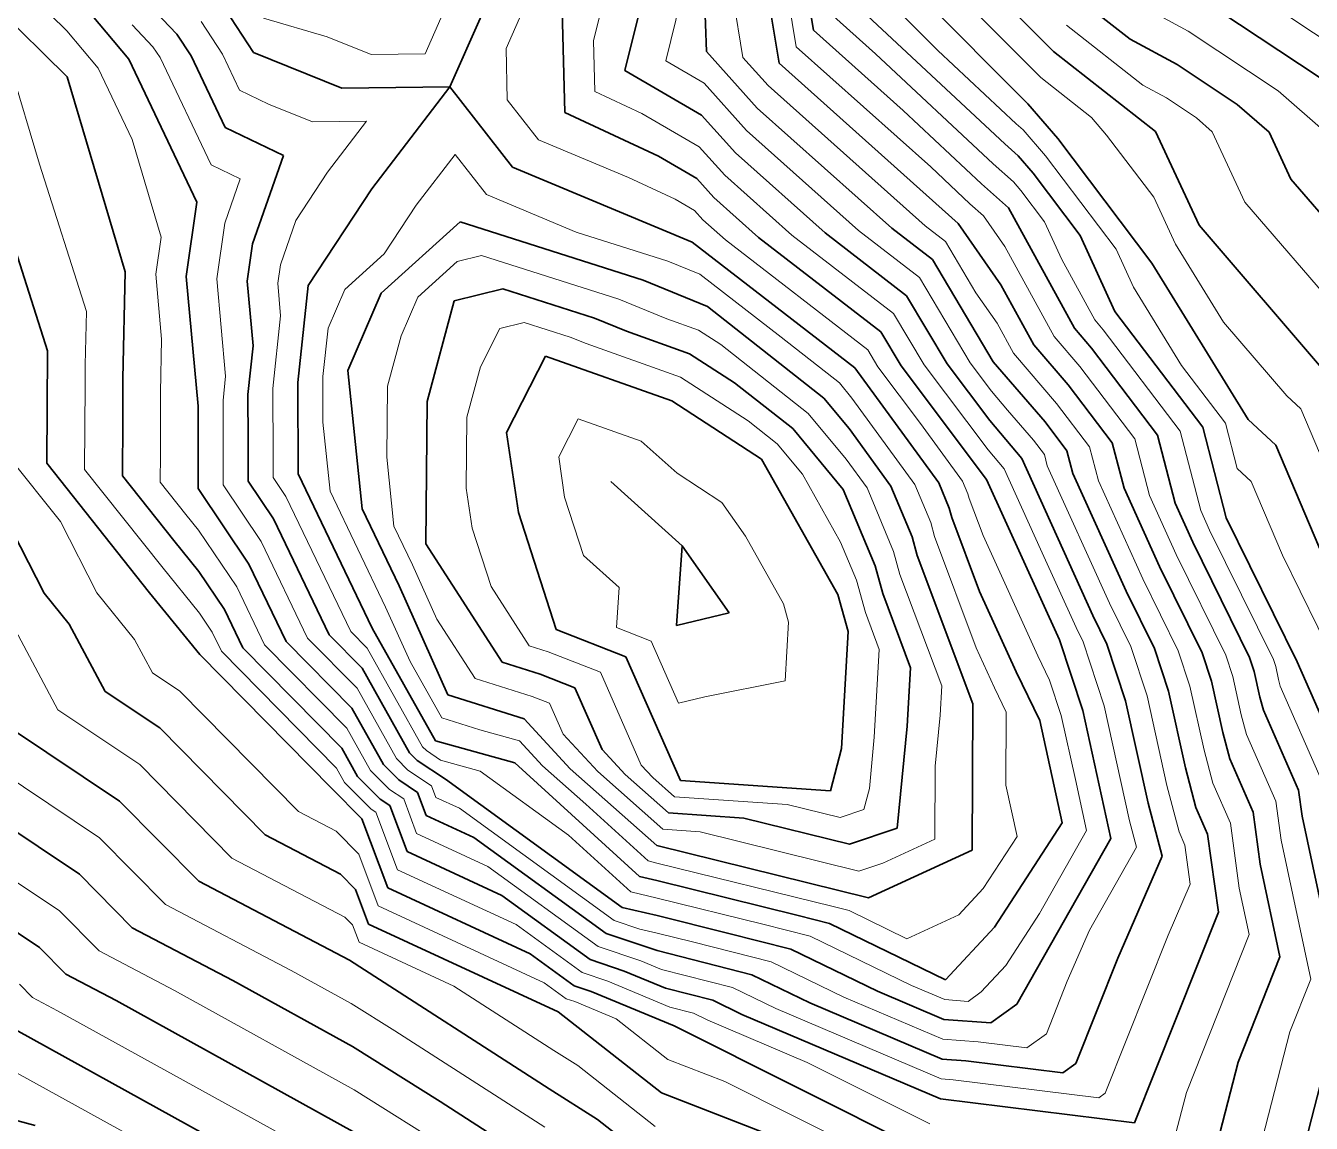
# Model space of a CAD drawing. Header units: millimetres. Extents: x -861324 to 439029, y -308065 to 694685.
# Drawn here: x -209910 to -134683, y 99417 to 163648 of the extents above; entities that cross this region are included whole.
import ezdxf

# ---------------------------------------------------------------- set-up
doc = ezdxf.new("R2010")
doc.units = ezdxf.units.MM
doc.layers.add('C-TOPO-MAJR', color=7, linetype='Continuous', lineweight=35)
doc.layers.add('C-TOPO-MINR', color=7, linetype='Continuous', lineweight=9)

msp = doc.modelspace()

# ---------------------------------------------------------------- linework, layer by layer
at = {"layer": 'C-TOPO-MAJR'}
for p, q in [((-167603, 172334), (-165827, 161448)), ((-170340, 170284), (-170078, 162139)), ((-164703, 168830), (-163815, 163386)), ((-161239, 169081), (-151267, 159075)), ((-156411, 168811), (-149763, 162141)), ((-173077, 168235), (-174843, 161027)), ((-203873, 161687), (-207526, 166043)), ((-201059, 163156), (-203479, 165697)), ((-207482, 160651), (-211944, 165044)), ((-161802, 165325), (-152625, 156738)), ((-148259, 165206), (-145280, 162867)), ((-141244, 165296), (-134230, 160628)), ((-196572, 162074), (-198245, 164624)), ((-183247, 164248), (-185094, 160062)), ((-178511, 164557), (-178366, 158561)), ((-163815, 163386), (-158571, 158695)), ((-200222, 161880), (-201059, 163156)), ((-145280, 162867), (-142524, 161380)), ((-208632, 144618), (-214132, 161849)), ((-198230, 157694), (-200222, 161880)), ((-191407, 159998), (-196572, 162074)), ((-170078, 162139), (-167100, 158832)), ((-149763, 162141), (-143804, 157464)), ((-199888, 153314), (-203873, 161687)), ((-174843, 161027), (-170358, 158420)), ((-165827, 161448), (-155340, 152065)), ((-142524, 161380), (-139017, 159046)), ((-204084, 149245), (-207482, 160651)), ((-185094, 160062), (-191407, 159998)), ((-189654, 154111), (-185094, 160062)), ((-185094, 160062), (-181422, 155363)), ((-167100, 158832), (-159234, 151795)), ((-151267, 159075), (-149518, 157040)), ((-139017, 159046), (-137155, 157419)), ((-178366, 158561), (-172880, 156005)), ((-170358, 158420), (-168372, 156216)), ((-158571, 158695), (-153982, 154402)), ((-194831, 156058), (-198230, 157694)), ((-143804, 157464), (-141252, 151974)), ((-137155, 157419), (-135879, 154674)), ((-152625, 156738), (-151834, 156030)), ((-149518, 157040), (-144005, 149754)), ((-196635, 150876), (-194831, 156058)), ((-172880, 156005), (-170638, 154702)), ((-168372, 156216), (-163129, 151524)), ((-151834, 156030), (-150959, 155013)), ((-181422, 155363), (-170918, 150984)), ((-150959, 155013), (-148203, 151370)), ((-170638, 154702), (-169645, 153600)), ((-153982, 154402), (-152400, 152985)), ((-135879, 154674), (-132176, 150367)), ((-193382, 148438), (-189654, 154111)), ((-169645, 153600), (-167023, 151254)), ((-200517, 148976), (-199888, 153314)), ((-152400, 152985), (-148546, 145950)), ((-189108, 147991), (-184478, 152165)), ((-184478, 152165), (-173773, 148762)), ((-155340, 152065), (-152847, 148485)), ((-141252, 151974), (-133846, 143361)), ((-167023, 151254), (-159877, 145743)), ((-163129, 151524), (-158364, 147850)), ((-159234, 151795), (-156852, 149958)), ((-148203, 151370), (-146172, 146932)), ((-196949, 148707), (-196635, 150876)), ((-170918, 150984), (-161389, 143636)), ((-156852, 149958), (-153294, 143985)), ((-144005, 149754), (-138379, 140608)), ((-204229, 142997), (-204084, 149245)), ((-199826, 141376), (-200517, 148976)), ((-196604, 144907), (-196949, 148707)), ((-193982, 142770), (-193382, 148438)), ((-184833, 147545), (-181982, 148241)), ((-181982, 148241), (-176629, 146539)), ((-173773, 148762), (-170020, 147218)), ((-152847, 148485), (-150920, 144967)), ((-191060, 143467), (-189108, 147991)), ((-186418, 141653), (-184833, 147545)), ((-158364, 147850), (-155992, 143868)), ((-170020, 147218), (-163208, 141852)), ((-146172, 146932), (-141029, 140150)), ((-176629, 146539), (-174752, 145768)), ((-148546, 145950), (-147536, 144779)), ((-174752, 145768), (-171063, 144455)), ((-159877, 145743), (-158691, 143752)), ((-208678, 138050), (-208632, 144618)), ((-196904, 142073), (-196604, 144907)), ((-171063, 144455), (-168433, 142752)), ((-150920, 144967), (-148901, 142625)), ((-147536, 144779), (-143679, 139692)), ((-181775, 139839), (-179485, 144317)), ((-179485, 144317), (-172107, 141692)), ((-158691, 143752), (-153693, 137101)), ((-155992, 143868), (-153494, 140543)), ((-153294, 143985), (-150265, 140472)), ((-204228, 140593), (-204229, 142997)), ((-190231, 135377), (-191060, 143467)), ((-161389, 143636), (-156486, 136903)), ((-193971, 137426), (-193982, 142770)), ((-168433, 142752), (-165027, 140069)), ((-148901, 142625), (-146329, 139234)), ((-196899, 139401), (-196904, 142073)), ((-186491, 133328), (-186418, 141653)), ((-172107, 141692), (-166846, 138286)), ((-163208, 141852), (-161730, 140071)), ((-199824, 136567), (-199826, 141376)), ((-204251, 137308), (-204228, 140593)), ((-165027, 140069), (-162071, 136506)), ((-161730, 140071), (-159279, 136704)), ((-153494, 140543), (-151629, 138318)), ((-150265, 140472), (-148979, 138776)), ((-141029, 140150), (-139655, 134846)), ((-138379, 140608), (-136751, 139103)), ((-196897, 136997), (-196899, 139401)), ((-181080, 135153), (-181775, 139839)), ((-146329, 139234), (-145642, 136582)), ((-143679, 139692), (-142649, 135714)), ((-208828, 130439), (-213104, 138791)), ((-148979, 138776), (-148636, 137450)), ((-136751, 139103), (-133097, 130466)), ((-202658, 130468), (-208678, 138050)), ((-166846, 138286), (-162381, 130358)), ((-151629, 138318), (-147471, 129138)), ((-201241, 133518), (-204251, 137308)), ((-195408, 134781), (-196897, 136997)), ((-189633, 128396), (-193971, 137426)), ((-171492, 133215), (-175669, 136979)), ((-153693, 137101), (-149424, 127711)), ((-148636, 137450), (-145517, 130565)), ((-196844, 132135), (-199824, 136567)), ((-162071, 136506), (-160209, 132044)), ((-159279, 136704), (-158037, 133729)), ((-156486, 136903), (-155865, 135415)), ((-145642, 136582), (-143563, 131992)), ((-155865, 135415), (-155716, 134874)), ((-142649, 135714), (-141609, 133419)), ((-192154, 128008), (-195408, 134781)), ((-188062, 130862), (-190231, 135377)), ((-178863, 128321), (-181080, 135153)), ((-155716, 134874), (-154090, 130531)), ((-139655, 134846), (-135510, 126429)), ((-199771, 131706), (-201241, 133518)), ((-182034, 126411), (-186491, 133328)), ((-171492, 133215), (-171822, 128539)), ((-168750, 129283), (-171492, 133215)), ((-158037, 133729), (-157740, 132646)), ((-141609, 133419), (-138293, 126685)), ((-157740, 132646), (-154486, 123961)), ((-198281, 129490), (-199771, 131706)), ((-194675, 127620), (-196844, 132135)), ((-160209, 132044), (-159763, 130419)), ((-143563, 131992), (-141075, 126942)), ((-207358, 128627), (-208828, 130439)), ((-199718, 126844), (-202658, 130468)), ((-185205, 124500), (-188062, 130862)), ((-162381, 130358), (-161786, 128192)), ((-159763, 130419), (-158136, 126077)), ((-154090, 130531), (-151955, 125836)), ((-145517, 130565), (-143858, 127198)), ((-197196, 127232), (-198281, 129490)), ((-168750, 129283), (-171822, 128539)), ((-147471, 129138), (-146641, 127455)), ((-205262, 124693), (-207358, 128627)), ((-190227, 126053), (-192154, 128008)), ((-185928, 121796), (-189633, 128396)), ((-174797, 126721), (-178863, 128321)), ((-161786, 128192), (-162179, 121353)), ((-191416, 121367), (-197196, 127232)), ((-190822, 123710), (-194675, 127620)), ((-149424, 127711), (-148061, 123567)), ((-146641, 127455), (-145551, 124139)), ((-143858, 127198), (-143040, 124712)), ((-192011, 119024), (-199718, 126844)), ((-179805, 125703), (-182034, 126411)), ((-171602, 119482), (-174797, 126721)), ((-141075, 126942), (-140530, 125284)), ((-138293, 126685), (-138020, 125856)), ((-135510, 126429), (-132768, 120184)), ((-187449, 121103), (-190227, 126053)), ((-177772, 124904), (-179805, 125703)), ((-158136, 126077), (-158332, 122657)), ((-151955, 125836), (-150571, 122995)), ((-138020, 125856), (-137689, 124360)), ((-176174, 121284), (-177772, 124904)), ((-140530, 125284), (-139868, 122291)), ((-202065, 122559), (-205262, 124693)), ((-180746, 123086), (-185205, 124500)), ((-145551, 124139), (-144226, 118153)), ((-143040, 124712), (-142047, 120222)), ((-137689, 124360), (-137484, 123586)), ((-188969, 120410), (-190822, 123710)), ((-154486, 123961), (-154534, 115410)), ((-148061, 123567), (-146406, 116084)), ((-137484, 123586), (-135428, 118902)), ((-178054, 120166), (-180746, 123086)), ((-158332, 122657), (-158908, 116682)), ((-150571, 122995), (-149256, 117001)), ((-204412, 118274), (-210806, 122542)), ((-195900, 116303), (-202065, 122559)), ((-139868, 122291), (-139458, 120743)), ((-190490, 119717), (-191416, 121367)), ((-181280, 120509), (-185928, 121796)), ((-174828, 119824), (-176174, 121284)), ((-162179, 121353), (-162811, 118872)), ((-206760, 113989), (-216350, 120390)), ((-188083, 119517), (-188969, 120410)), ((-187006, 120656), (-187449, 121103)), ((-185346, 119551), (-187006, 120656)), ((-173989, 113863), (-181280, 120509)), ((-139458, 120743), (-138087, 117621)), ((-189161, 118378), (-190490, 119717)), ((-172977, 115671), (-178054, 120166)), ((-172290, 117576), (-174828, 119824)), ((-142047, 120222), (-141433, 117900)), ((-190238, 117239), (-192011, 119024)), ((-186977, 118780), (-188083, 119517)), ((-175000, 112055), (-185346, 119551)), ((-162811, 118872), (-171602, 119482)), ((-135428, 118902), (-135218, 117381)), ((-209107, 109704), (-221894, 118239)), ((-199788, 113582), (-204412, 118274)), ((-188608, 118010), (-189161, 118378)), ((-186471, 117432), (-186977, 118780)), ((-144226, 118153), (-143407, 115057)), ((-187595, 115313), (-188608, 118010)), ((-183696, 116148), (-186471, 117432)), ((-167894, 117271), (-172290, 117576)), ((-141433, 117900), (-140747, 116339)), ((-138087, 117621), (-137669, 114578)), ((-135218, 117381), (-132912, 106545)), ((-188719, 113194), (-190238, 117239)), ((-161704, 115743), (-167894, 117271)), ((-158908, 116682), (-161704, 115743)), ((-149256, 117001), (-153220, 110900)), ((-191489, 113990), (-195900, 116303)), ((-175936, 110526), (-183696, 116148)), ((-146406, 116084), (-151907, 106390)), ((-140747, 116339), (-140120, 111775)), ((-182046, 112745), (-187595, 115313)), ((-160597, 112613), (-172977, 115671)), ((-154534, 115410), (-160597, 112613)), ((-143407, 115057), (-146013, 109082)), ((-137669, 114578), (-136516, 109160)), ((-203677, 110861), (-206760, 113989)), ((-190603, 113097), (-191489, 113990)), ((-172970, 113621), (-173989, 113863)), ((-164716, 111582), (-172970, 113621)), ((-190968, 108956), (-199788, 113582)), ((-189843, 111075), (-190603, 113097)), ((-180395, 109342), (-188719, 113194)), ((-176872, 108997), (-182046, 112745)), ((-172963, 111570), (-175000, 112055)), ((-168836, 110551), (-172963, 111570)), ((-162872, 111113), (-164716, 111582)), ((-140120, 111775), (-145020, 99445)), ((-197797, 107777), (-203677, 110861)), ((-178745, 105938), (-189843, 111075)), ((-156087, 107818), (-162872, 111113)), ((-153220, 110900), (-156087, 107818)), ((-172955, 109520), (-175936, 110526)), ((-165147, 109614), (-168836, 110551)), ((-207566, 108139), (-209107, 109704)), ((-177809, 107468), (-180395, 109342)), ((-167423, 108114), (-172955, 109520)), ((-160059, 107142), (-165147, 109614)), ((-146013, 109082), (-148464, 102917)), ((-136516, 109160), (-138966, 102995)), ((-179276, 101434), (-190968, 108956)), ((-174885, 108326), (-176872, 108997)), ((-204625, 106598), (-207566, 108139)), ((-190779, 103902), (-197797, 107777)), ((-172464, 107317), (-174885, 108326)), ((-164030, 106466), (-167423, 108114)), ((-176815, 107132), (-177809, 107468)), ((-171974, 105114), (-176815, 107132)), ((-169698, 106614), (-172464, 107317)), ((-156186, 105495), (-160059, 107142)), ((-190590, 98848), (-204625, 106598)), ((-168002, 105790), (-169698, 106614)), ((-156285, 103172), (-164030, 106466)), ((-151907, 106390), (-153429, 105291)), ((-132912, 106545), (-135656, 95863)), ((-190401, 93794), (-211454, 105418)), ((-172706, 101195), (-178745, 105938)), ((-156384, 100849), (-168002, 105790)), ((-153429, 105291), (-156186, 105495)), ((-157617, 97930), (-171974, 105114)), ((-185652, 100690), (-190779, 103902)), ((-154907, 103070), (-156285, 103172)), ((-149225, 102368), (-154907, 103070)), ((-148464, 102917), (-149225, 102368)), ((-138966, 102995), (-140338, 97654)), ((-176458, 99648), (-179276, 101434)), ((-166028, 98604), (-172706, 101195)), ((-145020, 99445), (-156384, 100849)), ((-209359, 99285), (-213992, 100528)), ((-179806, 96929), (-185652, 100690)), ((-173438, 97276), (-176458, 99648))]:
    msp.add_line(p, q, dxfattribs=at)
at = {"layer": 'C-TOPO-MINR'}
for p, q in [((-166153, 170582), (-164821, 162417)), ((-158825, 168946), (-150515, 160608)), ((-168841, 167237), (-167953, 161793)), ((-161521, 167203), (-156535, 162200)), ((-140605, 167254), (-131836, 161419)), ((-207504, 163347), (-210850, 166642)), ((-175794, 166396), (-176677, 162792)), ((-146017, 165569), (-141884, 163338)), ((-171578, 165187), (-172461, 161583)), ((-192278, 163006), (-196001, 164083)), ((-185615, 164094), (-186539, 162000)), ((-180879, 164403), (-181802, 162309)), ((-162808, 164356), (-160187, 162010)), ((-205677, 161169), (-207504, 163347)), ((-202466, 162421), (-203676, 163692)), ((-198397, 161977), (-199652, 163890)), ((-149011, 163673), (-144542, 160166)), ((-141884, 163338), (-136623, 159837)), ((-189695, 161969), (-192278, 163006)), ((-176677, 162792), (-176604, 159794)), ((-202047, 161784), (-202466, 162421)), ((-199059, 155504), (-202047, 161784)), ((-197401, 159884), (-198397, 161977)), ((-186539, 162000), (-189695, 161969)), ((-181802, 162309), (-181730, 159311)), ((-167953, 161793), (-166463, 160140)), ((-164821, 162417), (-156955, 155380)), ((-160187, 162010), (-153304, 155570)), ((-156535, 162200), (-151946, 157907)), ((-209108, 155547), (-210807, 161250)), ((-203685, 156983), (-205677, 161169)), ((-172461, 161583), (-170218, 160279)), ((-170218, 160279), (-167736, 157524)), ((-150515, 160608), (-147535, 158270)), ((-195701, 159066), (-197401, 159884)), ((-176604, 159794), (-173862, 158516)), ((-166463, 160140), (-157287, 151930)), ((-144542, 160166), (-143164, 159422)), ((-136623, 159837), (-133830, 157396)), ((-193119, 158028), (-195701, 159066)), ((-181730, 159311), (-179894, 156962)), ((-143164, 159422), (-141410, 158255)), ((-189962, 158060), (-193119, 158028)), ((-192243, 155084), (-189962, 158060)), ((-173862, 158516), (-170498, 156561)), ((-147535, 158270), (-146661, 157252)), ((-141410, 158255), (-140479, 157441)), ((-167736, 157524), (-161182, 151659)), ((-151946, 157907), (-151550, 157553)), ((-151550, 157553), (-150239, 156026)), ((-146661, 157252), (-143904, 153609)), ((-140479, 157441), (-138565, 153324)), ((-201986, 151279), (-203685, 156983)), ((-179894, 156962), (-174642, 154772)), ((-170498, 156561), (-169009, 154908)), ((-187066, 153138), (-184786, 156113)), ((-184786, 156113), (-182950, 153764)), ((-150239, 156026), (-146104, 150562)), ((-206358, 146931), (-209108, 155547)), ((-197359, 154686), (-199059, 155504)), ((-194106, 152248), (-192243, 155084)), ((-156955, 155380), (-154661, 153233)), ((-153304, 155570), (-152117, 154508)), ((-198262, 152095), (-197359, 154686)), ((-174642, 154772), (-171899, 153494)), ((-169009, 154908), (-165076, 151389)), ((-152117, 154508), (-151680, 153999)), ((-182950, 153764), (-177698, 151574)), ((-171899, 153494), (-170778, 152843)), ((-151680, 153999), (-150301, 152177)), ((-143904, 153609), (-142629, 150864)), ((-188930, 150301), (-187066, 153138)), ((-170778, 152843), (-170281, 152292)), ((-154661, 153233), (-153870, 152525)), ((-138565, 153324), (-133011, 146864)), ((-198733, 148841), (-198262, 152095)), ((-195009, 149657), (-194106, 152248)), ((-170281, 152292), (-168970, 151119)), ((-153870, 152525), (-152623, 150735)), ((-150301, 152177), (-149286, 149959)), ((-202301, 149110), (-201986, 151279)), ((-177698, 151574), (-172345, 149873)), ((-165076, 151389), (-159121, 146797)), ((-161182, 151659), (-157608, 148904)), ((-157287, 151930), (-156096, 151011)), ((-168970, 151119), (-160633, 144689)), ((-156096, 151011), (-154317, 148025)), ((-152623, 150735), (-149733, 145458)), ((-146104, 150562), (-145089, 148343)), ((-142629, 150864), (-139816, 146291)), ((-191245, 148214), (-188930, 150301)), ((-186970, 147768), (-184656, 149855)), ((-184656, 149855), (-183230, 150203)), ((-183230, 150203), (-175201, 147651)), ((-172345, 149873), (-170469, 149101)), ((-149286, 149959), (-147359, 146441)), ((-201955, 145310), (-202301, 149110)), ((-195166, 148572), (-195009, 149657)), ((-170469, 149101), (-165704, 145427)), ((-198215, 143141), (-198733, 148841)), ((-194993, 146672), (-195166, 148572)), ((-192221, 145953), (-191245, 148214)), ((-157608, 148904), (-154643, 143926)), ((-145089, 148343), (-142276, 143770)), ((-187947, 145506), (-186970, 147768)), ((-175201, 147651), (-172386, 146493)), ((-154317, 148025), (-153070, 146235)), ((-206430, 143808), (-206358, 146931)), ((-159121, 146797), (-157341, 143810)), ((-195443, 142422), (-194993, 146672)), ((-192521, 143119), (-192221, 145953)), ((-182159, 145931), (-180733, 146279)), ((-180733, 146279), (-178057, 145428)), ((-172386, 146493), (-170542, 145837)), ((-153070, 146235), (-152107, 144476)), ((-147359, 146441), (-146854, 145855)), ((-139816, 146291), (-136113, 141984)), ((-202028, 142186), (-201955, 145310)), ((-188739, 142560), (-187947, 145506)), ((-183304, 143692), (-182159, 145931)), ((-178057, 145428), (-177119, 145043)), ((-170542, 145837), (-169226, 144985)), ((-165704, 145427), (-162299, 142744)), ((-149733, 145458), (-148218, 143702)), ((-146854, 145855), (-142354, 139921)), ((-177119, 145043), (-171585, 143073)), ((-169226, 144985), (-164118, 140961)), ((-160633, 144689), (-160040, 143694)), ((-152107, 144476), (-149583, 141548)), ((-206430, 142606), (-206430, 143808)), ((-184097, 140746), (-183304, 143692)), ((-160040, 143694), (-157541, 140368)), ((-157341, 143810), (-153593, 138822)), ((-154643, 143926), (-153394, 142264)), ((-148218, 143702), (-145004, 139463)), ((-142276, 143770), (-139704, 140379)), ((-198365, 141724), (-198215, 143141)), ((-192515, 140447), (-192521, 143119)), ((-171585, 143073), (-167640, 140519)), ((-206464, 137679), (-206430, 142606)), ((-202026, 138580), (-202028, 142186)), ((-195435, 138414), (-195443, 142422)), ((-188776, 138398), (-188739, 142560)), ((-162299, 142744), (-161560, 141853)), ((-153394, 142264), (-152461, 141151)), ((-198362, 140388), (-198365, 141724)), ((-161560, 141853), (-157882, 136803)), ((-149583, 141548), (-147654, 139005)), ((-136113, 141984), (-135299, 141232)), ((-184133, 136583), (-184097, 140746)), ((-164118, 140961), (-161901, 138288)), ((-152461, 141151), (-150947, 139395)), ((-135299, 141232), (-129817, 128276)), ((-198361, 136782), (-198362, 140388)), ((-192101, 136402), (-192515, 140447)), ((-178722, 138409), (-177577, 140648)), ((-177577, 140648), (-173888, 139335)), ((-167640, 140519), (-165937, 139177)), ((-157541, 140368), (-155090, 137002)), ((-139704, 140379), (-139017, 137727)), ((-173888, 139335), (-171799, 137453)), ((-165937, 139177), (-164459, 137396)), ((-150947, 139395), (-150304, 138547)), ((-145004, 139463), (-144146, 136148)), ((-142354, 139921), (-141152, 135280)), ((-207881, 134630), (-210891, 138420)), ((-202037, 136938), (-202026, 138580)), ((-153593, 138822), (-152661, 137710)), ((-150304, 138547), (-150132, 137884)), ((-147654, 139005), (-147139, 137016)), ((-201949, 131993), (-206464, 137679)), ((-195434, 137211), (-195435, 138414)), ((-188361, 134352), (-188776, 138398)), ((-178375, 136066), (-178722, 138409)), ((-161901, 138288), (-160675, 136605)), ((-152661, 137710), (-150527, 133015)), ((-150132, 137884), (-146494, 129852)), ((-139017, 137727), (-138203, 136974)), ((-200532, 135042), (-202037, 136938)), ((-194689, 136103), (-195434, 137211)), ((-171799, 137453), (-169169, 135750)), ((-164459, 137396), (-162226, 133432)), ((-155090, 137002), (-154779, 136258)), ((-147139, 137016), (-144540, 131278)), ((-138203, 136974), (-136376, 132656)), ((-196126, 133458), (-198361, 136782)), ((-188847, 129629), (-192101, 136402)), ((-183786, 134241), (-184133, 136583)), ((-160675, 136605), (-159123, 132887)), ((-157882, 136803), (-156951, 134572)), ((-154779, 136258), (-154705, 135987)), ((-190893, 128202), (-194689, 136103)), ((-177266, 132650), (-178375, 136066)), ((-169169, 135750), (-167798, 133784)), ((-154705, 135987), (-153891, 133816)), ((-144146, 136148), (-142586, 132705)), ((-199797, 134136), (-200532, 135042)), ((-141152, 135280), (-140632, 134132)), ((-205743, 130454), (-207881, 134630)), ((-197563, 130812), (-199797, 134136)), ((-187277, 132095), (-188361, 134352)), ((-182677, 130824), (-183786, 134241)), ((-156951, 134572), (-156728, 133760)), ((-140632, 134132), (-136901, 126557)), ((-193414, 127814), (-196126, 133458)), ((-167798, 133784), (-165566, 129820)), ((-162226, 133432), (-161295, 131201)), ((-156728, 133760), (-154288, 127246)), ((-153891, 133816), (-150690, 126774)), ((-175177, 130768), (-177266, 132650)), ((-159123, 132887), (-158751, 131533)), ((-150527, 133015), (-148447, 128425)), ((-142586, 132705), (-139684, 126814)), ((-136376, 132656), (-133267, 126343)), ((-199744, 129275), (-201949, 131993)), ((-185848, 128914), (-187277, 132095)), ((-161295, 131201), (-160774, 129306)), ((-158751, 131533), (-156311, 125019)), ((-144540, 131278), (-142467, 127070)), ((-203538, 127735), (-205743, 130454)), ((-195936, 127426), (-197563, 130812)), ((-180448, 127366), (-182677, 130824)), ((-175343, 128430), (-175177, 130768)), ((-208034, 123617), (-211179, 129518)), ((-187419, 126448), (-188847, 129629)), ((-165566, 129820), (-165268, 128737)), ((-146494, 129852), (-145250, 127326)), ((-198999, 128167), (-199744, 129275)), ((-183619, 125455), (-185848, 128914)), ((-165268, 128737), (-165465, 125318)), ((-160774, 129306), (-159961, 127134)), ((-198457, 127038), (-198999, 128167)), ((-189930, 127225), (-190893, 128202)), ((-173310, 127630), (-175343, 128430)), ((-148447, 128425), (-148033, 127583)), ((-202490, 125769), (-203538, 127735)), ((-191119, 122538), (-195936, 127426)), ((-190524, 124882), (-193414, 127814)), ((-186688, 121449), (-189930, 127225)), ((-179334, 127012), (-180448, 127366)), ((-171712, 124010), (-173310, 127630)), ((-159961, 127134), (-160256, 122005)), ((-154288, 127246), (-153220, 124899)), ((-148033, 127583), (-146806, 123853)), ((-145250, 127326), (-144296, 124426)), ((-191714, 120195), (-198457, 127038)), ((-185566, 123148), (-187419, 126448)), ((-176284, 125812), (-179334, 127012)), ((-150690, 126774), (-149998, 125353)), ((-142467, 127070), (-141785, 124998)), ((-139684, 126814), (-139275, 125570)), ((-136901, 126557), (-136765, 126143)), ((-200891, 124702), (-202490, 125769)), ((-173888, 120383), (-176284, 125812)), ((-136765, 126143), (-136599, 125394)), ((-188209, 120756), (-190524, 124882)), ((-180276, 124395), (-183619, 125455)), ((-165465, 125318), (-170176, 124382)), ((-156311, 125019), (-156409, 123309)), ((-153220, 124899), (-152528, 123478)), ((-149998, 125353), (-149316, 123281)), ((-141785, 124998), (-140958, 121257)), ((-139275, 125570), (-138778, 123326)), ((-136599, 125394), (-136497, 125007)), ((-136497, 125007), (-134098, 119543)), ((-193955, 117663), (-200891, 124702)), ((-179259, 123995), (-180276, 124395)), ((-170176, 124382), (-171712, 124010)), ((-144296, 124426), (-143137, 119188)), ((-203239, 120416), (-208034, 123617)), ((-178460, 122185), (-179259, 123995)), ((-152528, 123478), (-152552, 119202)), ((-146806, 123853), (-145316, 117119)), ((-183337, 122441), (-185566, 123148)), ((-156409, 123309), (-156697, 120322)), ((-149316, 123281), (-148488, 119540)), ((-138778, 123326), (-138471, 122164)), ((-189730, 120063), (-191119, 122538)), ((-181013, 121797), (-183337, 122441)), ((-176441, 119995), (-178460, 122185)), ((-160256, 122005), (-160544, 119017)), ((-138471, 122164), (-136758, 118262)), ((-205586, 116131), (-213578, 121466)), ((-186467, 121226), (-186688, 121449)), ((-185637, 120673), (-186467, 121226)), ((-179667, 120338), (-181013, 121797)), ((-140958, 121257), (-140446, 119322)), ((-197844, 114942), (-203239, 120416)), ((-187544, 120087), (-188209, 120756)), ((-183313, 120030), (-185637, 120673)), ((-173215, 119653), (-173888, 120383)), ((-191251, 119370), (-191714, 120195)), ((-188622, 118947), (-189730, 120063)), ((-186162, 119166), (-187544, 120087)), ((-178140, 116282), (-183313, 120030)), ((-177129, 118090), (-179667, 120338)), ((-172634, 116624), (-176441, 119995)), ((-171946, 118529), (-173215, 119653)), ((-156697, 120322), (-156721, 116046)), ((-207933, 111846), (-219122, 119315)), ((-189699, 117808), (-191251, 119370)), ((-187792, 118395), (-188622, 118947)), ((-185908, 118492), (-186162, 119166)), ((-160544, 119017), (-160860, 117777)), ((-152552, 119202), (-151895, 116205)), ((-148488, 119540), (-147831, 116543)), ((-143137, 119188), (-142420, 116479)), ((-140446, 119322), (-139417, 116980)), ((-187033, 116373), (-187792, 118395)), ((-184521, 117850), (-185908, 118492)), ((-165353, 118072), (-171946, 118529)), ((-136758, 118262), (-136444, 115980)), ((-191750, 116507), (-193955, 117663)), ((-189423, 117624), (-189699, 117808)), ((-188157, 114254), (-189423, 117624)), ((-175468, 111291), (-184521, 117850)), ((-173483, 114767), (-177129, 118090)), ((-162258, 117307), (-165353, 118072)), ((-160860, 117777), (-162258, 117307)), ((-170436, 116471), (-172634, 116624)), ((-145316, 117119), (-144906, 115571)), ((-139417, 116980), (-138894, 113176)), ((-201733, 112221), (-205586, 116131)), ((-190421, 115168), (-191750, 116507)), ((-182871, 114446), (-187033, 116373)), ((-174494, 112959), (-178140, 116282)), ((-161150, 114178), (-170436, 116471)), ((-156721, 116046), (-159752, 114647)), ((-151895, 116205), (-153877, 113155)), ((-147831, 116543), (-150582, 111695)), ((-142420, 116479), (-142077, 115698)), ((-136444, 115980), (-134714, 107852)), ((-189281, 112135), (-190421, 115168)), ((-144906, 115571), (-147657, 110724)), ((-142077, 115698), (-141763, 113416)), ((-191228, 111473), (-197844, 114942)), ((-176404, 109761), (-182871, 114446)), ((-172974, 114646), (-173483, 114767)), ((-162656, 112098), (-172974, 114646)), ((-159752, 114647), (-161150, 114178)), ((-181220, 111043), (-188157, 114254)), ((-172966, 112595), (-174494, 112959)), ((-153877, 113155), (-155310, 111614)), ((-141763, 113416), (-143066, 110429)), ((-138894, 113176), (-138318, 110467)), ((-194382, 108367), (-201733, 112221)), ((-179570, 107640), (-189281, 112135)), ((-166776, 111066), (-172966, 112595)), ((-161734, 111863), (-162656, 112098)), ((-205621, 109500), (-207933, 111846)), ((-190785, 111027), (-191228, 111473)), ((-158342, 110215), (-161734, 111863)), ((-155310, 111614), (-158342, 110215)), ((-150582, 111695), (-152564, 108645)), ((-190405, 110016), (-190785, 111027)), ((-177341, 108232), (-181220, 111043)), ((-173978, 110787), (-175468, 111291)), ((-172959, 110545), (-173978, 110787)), ((-164010, 110363), (-166776, 111066)), ((-147657, 110724), (-148960, 107736)), ((-184856, 107447), (-190405, 110016)), ((-170895, 110035), (-172959, 110545)), ((-166285, 108864), (-170895, 110035)), ((-158073, 107480), (-164010, 110363)), ((-143066, 110429), (-146742, 101181)), ((-138318, 110467), (-141993, 101220)), ((-201211, 107187), (-205621, 109500)), ((-173920, 108923), (-176404, 109761)), ((-190873, 106429), (-194382, 108367)), ((-172710, 108418), (-173920, 108923)), ((-168561, 107364), (-172710, 108418)), ((-162044, 106804), (-166285, 108864)), ((-152564, 108645), (-153997, 107104)), ((-178277, 106703), (-179570, 107640)), ((-175850, 107729), (-177341, 108232)), ((-172219, 106216), (-175850, 107729)), ((-148960, 107736), (-150185, 104654)), ((-134714, 107852), (-135939, 104770)), ((-209510, 106779), (-210281, 107561)), ((-190684, 101375), (-201211, 107187)), ((-179010, 103686), (-184856, 107447)), ((-166016, 106128), (-168561, 107364)), ((-156136, 106656), (-158073, 107480)), ((-153997, 107104), (-154758, 106554)), ((-208040, 106008), (-209510, 106779)), ((-188310, 104823), (-190873, 106429)), ((-177780, 106535), (-178277, 106703)), ((-175359, 105526), (-177780, 106535)), ((-170836, 105864), (-172219, 106216)), ((-156335, 102010), (-166016, 106128)), ((-156235, 104333), (-162044, 106804)), ((-154758, 106554), (-156136, 106656)), ((-190495, 96321), (-208040, 106008)), ((-172340, 103155), (-175359, 105526)), ((-169988, 105452), (-170836, 105864)), ((-164179, 102982), (-169988, 105452)), ((-179541, 99181), (-188310, 104823)), ((-150185, 104654), (-151327, 103829)), ((-135939, 104770), (-137997, 96759)), ((-154168, 104180), (-156235, 104333)), ((-151327, 103829), (-154168, 104180)), ((-177601, 102793), (-179010, 103686)), ((-169001, 101859), (-172340, 103155)), ((-200833, 97079), (-210406, 102352)), ((-173072, 99236), (-177601, 102793)), ((-157001, 99390), (-164179, 102982)), ((-158234, 96471), (-169001, 101859)), ((-155645, 101959), (-156335, 102010)), ((-147122, 100906), (-155645, 101959)), ((-182994, 96557), (-190684, 101375)), ((-146742, 101181), (-147122, 100906)), ((-141993, 101220), (-142679, 98549))]:
    msp.add_line(p, q, dxfattribs=at)

doc.saveas('drawing.dxf')
